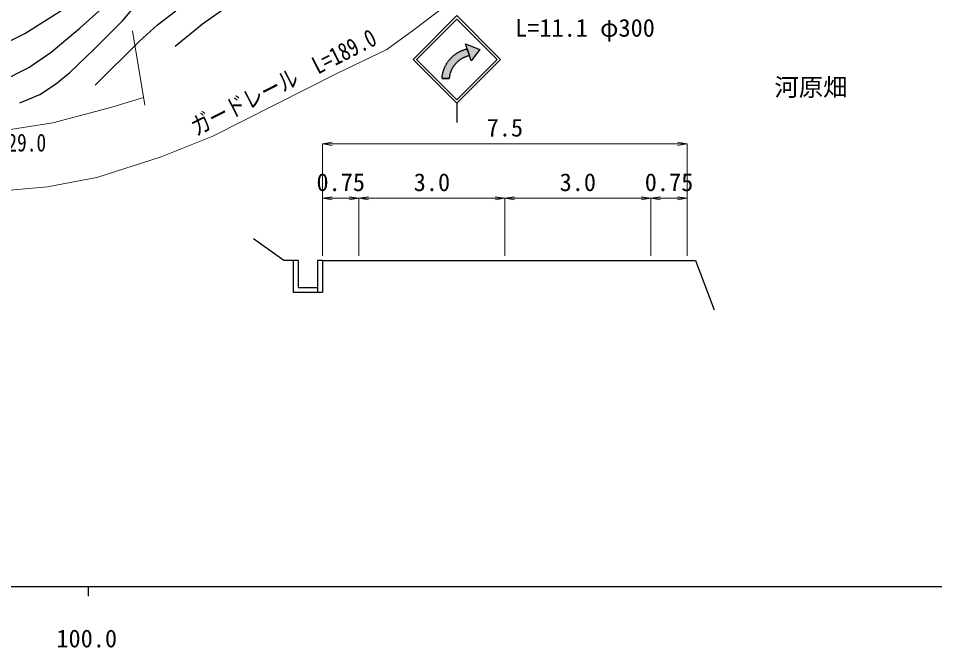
# Model space of a CAD drawing. Units: millimetres at full size, sheet at 1:1000, with parts at other scales. Extents: x 40000 to 680000, y 20000 to 380000.
# Drawn here: x 160812 to 255015, y 198715 to 263385 of the extents above; entities that cross this region are included whole.
import ezdxf
from ezdxf.enums import TextEntityAlignment as Align

# ---------------------------------------------------------------- set-up
doc = ezdxf.new("R2010")
doc.units = ezdxf.units.MM
doc.header["$LTSCALE"] = 1000
for name, color, linetype, lineweight in [('M-BGD', 7, 'Continuous', 25), ('M-STR-HTXT', 7, 'Continuous', 13), ('M-STR-STRC', 7, 'Continuous', 25), ('M-TTL-BAND', 7, 'Continuous', 25)]:
    doc.layers.add(name, color=color, linetype=linetype, lineweight=lineweight)
doc.layers.add('M-BMK-HTXT', color=7, linetype='Continuous')
doc.styles.add('ＭＳ ゴシック', font='')
doc.styles.get('ＭＳ ゴシック').set_extended_font_data('MS Gothic')

# ---------------------------------------------------------------- blocks, each defined once
blk = doc.blocks.new('open_arrow')
at = {"color": 0, "linetype": 'Continuous', "lineweight": -2}
blk.add_lwpolyline([(7.5, 1.25), (0, 0), (7.5, -1.25)], dxfattribs=at)

msp = doc.modelspace()

# ---------------------------------------------------------------- hatches: boundary and pattern name
at = {"layer": 'M-STR-STRC'}
for points in [[(207186, 259534), (207142, 259525), (207098, 259515), (207054, 259504), (207010, 259493), (206967, 259481), (206924, 259468), (206881, 259454), (206838, 259440), (206795, 259424), (206753, 259408), (206711, 259392), (206670, 259374), (206628, 259356), (206587, 259337), (206547, 259318), (206506, 259298), (206466, 259277), (206427, 259255), (206388, 259233), (206349, 259210), (206310, 259186), (206272, 259162), (206235, 259137), (206198, 259111), (206161, 259085), (206125, 259058), (206089, 259030), (206054, 259002), (206019, 258973), (205985, 258944), (205951, 258914), (205918, 258883), (205885, 258852), (205853, 258820), (205822, 258788), (205791, 258755), (205760, 258722), (205731, 258688), (205701, 258653), (205673, 258619), (205645, 258583), (205617, 258547), (205591, 258511), (205565, 258474), (205539, 258437), (205514, 258399), (205490, 258361), (205467, 258322), (205444, 258284), (205422, 258244), (205400, 258204), (205380, 258164), (205360, 258124), (205340, 258083), (205322, 258042), (205304, 258001), (205287, 257959), (205270, 257917), (205255, 257875), (205240, 257832), (205225, 257789), (205212, 257746), (205199, 257703), (205187, 257659), (205176, 257615), (205166, 257572), (205156, 257527), (205147, 257483), (205139, 257439), (205132, 257394), (205125, 257350), (205120, 257305), (205115, 257260), (205110, 257215), (205110, 257211), (204367, 257212), (204369, 257251), (204374, 257309), (204380, 257366), (204387, 257424), (204395, 257482), (204404, 257539), (204414, 257596), (204425, 257653), (204437, 257710), (204450, 257767), (204464, 257823), (204479, 257879), (204495, 257935), (204512, 257991), (204529, 258046), (204548, 258101), (204568, 258155), (204589, 258210), (204610, 258264), (204633, 258317), (204656, 258370), (204681, 258423), (204706, 258475), (204732, 258527), (204759, 258578), (204787, 258629), (204816, 258679), (204846, 258729), (204877, 258779), (204908, 258827), (204941, 258876), (204974, 258923), (205008, 258970), (205043, 259017), (205078, 259063), (205115, 259108), (205152, 259152), (205190, 259196), (205229, 259239), (205268, 259282), (205309, 259324), (205350, 259365), (205391, 259405), (205434, 259445), (205477, 259484), (205520, 259522), (205565, 259560), (205610, 259596), (205656, 259632), (205702, 259667), (205749, 259701), (205796, 259735), (205844, 259767), (205893, 259799), (205942, 259830), (205992, 259860), (206042, 259889), (206093, 259917), (206144, 259945), (206196, 259971), (206248, 259997), (206300, 260022), (206353, 260045), (206407, 260068), (206461, 260090), (206515, 260111), (206569, 260131), (206624, 260150), (206679, 260168), (206735, 260185), (206790, 260201), (206847, 260216), (206903, 260231), (206959, 260244), (206794, 260763), (208263, 260199), (207352, 259015)], [(206959, 260244), (206903, 260231), (206847, 260216), (206790, 260201), (206735, 260185), (206679, 260168), (206624, 260150), (206569, 260131), (206515, 260111), (206461, 260090), (206407, 260068), (206353, 260045), (206300, 260022), (206248, 259997), (206196, 259971), (206144, 259945), (206093, 259917), (206042, 259889), (205992, 259860), (205942, 259830), (205893, 259799), (205844, 259767), (205796, 259735), (205749, 259701), (205702, 259667), (205656, 259632), (205610, 259596), (205565, 259560), (205520, 259522), (205477, 259484), (205434, 259445), (205391, 259405), (205350, 259365), (205309, 259324), (205268, 259282), (205229, 259239), (205190, 259196), (205152, 259152), (205115, 259108), (205078, 259063), (205043, 259017), (205008, 258970), (204974, 258923), (204941, 258876), (204908, 258827), (204877, 258779), (204846, 258729), (204816, 258679), (204787, 258629), (204759, 258578), (204732, 258527), (204706, 258475), (204681, 258423), (204656, 258370), (204633, 258317), (204610, 258264), (204589, 258210), (204568, 258155), (204548, 258101), (204529, 258046), (204512, 257991), (204495, 257935), (204479, 257879), (204464, 257823), (204450, 257767), (204437, 257710), (204425, 257653), (204414, 257596), (204404, 257539), (204395, 257482), (204387, 257424), (204380, 257366), (204374, 257309), (204369, 257251), (204367, 257212), (205110, 257211), (205115, 257260), (205120, 257305), (205125, 257350), (205132, 257394), (205139, 257439), (205147, 257483), (205156, 257527), (205166, 257572), (205176, 257615), (205187, 257659), (205199, 257703), (205212, 257746), (205225, 257789), (205240, 257832), (205255, 257875), (205270, 257917), (205287, 257959), (205304, 258001), (205322, 258042), (205340, 258083), (205360, 258124), (205380, 258164), (205400, 258204), (205422, 258244), (205444, 258284), (205467, 258322), (205490, 258361), (205514, 258399), (205539, 258437), (205565, 258474), (205591, 258511), (205617, 258547), (205645, 258583), (205673, 258619), (205701, 258653), (205731, 258688), (205760, 258722), (205791, 258755), (205822, 258788), (205853, 258820), (205885, 258852), (205918, 258883), (205951, 258914), (205985, 258944), (206019, 258973), (206054, 259002), (206089, 259030), (206125, 259058), (206161, 259085), (206198, 259111), (206235, 259137), (206272, 259162), (206310, 259186), (206349, 259210), (206388, 259233), (206427, 259255), (206466, 259277), (206506, 259298), (206547, 259318), (206587, 259337), (206628, 259356), (206670, 259374), (206711, 259392), (206753, 259408), (206795, 259424), (206838, 259440), (206881, 259454), (206924, 259468), (206967, 259481), (207010, 259493), (207054, 259504), (207098, 259515), (207142, 259525), (207186, 259534)]]:
    msp.add_hatch(color=256, dxfattribs=at).paths.add_polyline_path(points)

# ---------------------------------------------------------------- linework, layer by layer
at = {"layer": 'M-BGD'}
for p, q in [((189080, 238490), (189080, 235240)), ((189580, 238490), (189080, 238490)), ((189580, 238490), (189580, 235740)), ((191580, 238490), (191580, 235240)), ((192080, 238490), (191580, 238490)), ((192080, 238490), (192080, 235240)), ((189580, 235740), (191580, 235740)), ((189080, 235240), (192080, 235240))]:
    msp.add_line(p, q, dxfattribs=at)
for points in [[(160982, 254707), (163025, 255558), (164637, 256617), (166105, 257820), (168612, 260226), (171559, 263163), (172636, 264476), (173671, 265400), (175179, 266428), (177395, 267757), (180148, 269205), (183740, 270667), (187473, 272316), (194679, 275609), (197368, 276990), (199050, 278200), (200731, 279746), (202857, 282477), (205843, 288728), (208273, 295284), (208925, 297905), (209650, 303000)], [(151522, 254795), (154522, 255250), (156651, 255848), (158984, 256872), (161879, 258320), (164177, 259919), (167136, 262368), (170410, 265343), (173089, 267687), (175343, 269339), (178567, 271355), (181453, 272979), (184435, 274340), (188031, 275642), (193028, 277714), (195720, 278979), (198184, 280499), (200413, 282759), (202600, 285650), (203636, 287596), (204159, 289179), (204512, 291029), (204507, 293012)], [(99601, 288880), (102137, 287291), (109557, 283467), (114641, 280700), (119722, 277675), (122463, 275839), (124876, 273762), (129316, 269677), (133883, 265507), (136182, 263322), (138209, 261610), (140043, 260358), (142273, 259190), (144854, 258288), (147238, 257756), (149455, 257674), (151832, 257869), (153486, 258192), (156028, 259121), (161467, 261824), (168160, 266065), (171032, 268354), (172623, 269978)], [(168696, 256502), (173228, 260995), (175107, 262707), (177004, 264166)], [(176949, 260524), (179751, 262815), (181930, 264377)], [(189080, 238490), (188116, 238490), (184997, 240729)], [(192080, 238490), (195830, 238490), (210830, 238490), (225830, 238490), (229580, 238490)], [(229580, 238490), (230417, 238490), (232337, 233444)]]:
    msp.add_lwpolyline(points, dxfattribs=at)
at = {"layer": 'M-STR-HTXT'}
for p, q in [((173816, 254467), (172559, 262112)), ((192080, 238990), (192080, 250500)), ((192080, 250499), (229580, 250499)), ((229580, 238990), (229580, 250500)), ((192080, 244893), (195830, 244893)), ((195830, 238990), (195830, 244894)), ((195830, 244893), (210830, 244893)), ((210830, 238990), (210830, 244894)), ((210830, 244893), (225830, 244893)), ((225830, 238990), (225830, 244894)), ((225830, 244893), (229580, 244893))]:
    msp.add_line(p, q, dxfattribs=at)
for points in [[(158403, 245574), (163815, 246083), (167591, 246773), (168876, 247027), (175491, 249138), (180809, 251260), (193624, 257755), (198701, 260183), (201482, 262197), (209974, 268665)], [(138969, 255600), (142210, 253934), (146643, 252382), (150452, 251672), (154274, 251508), (158890, 251787), (164364, 252659), (170419, 254245), (173685, 255267)]]:
    msp.add_lwpolyline(points, dxfattribs=at)
at = {"layer": 'M-STR-STRC'}
for p, q in [((201387, 259166), (205887, 263666)), ((201740, 259166), (205887, 263312)), ((210387, 259165), (205887, 263666)), ((210034, 259165), (205887, 263312)), ((207352, 259015), (206794, 260763)), ((206794, 260763), (208263, 260199)), ((208263, 260199), (207352, 259015)), ((201387, 259166), (205887, 254665)), ((201740, 259166), (205887, 255019)), ((205887, 254665), (210387, 259165)), ((205887, 255019), (210034, 259165)), ((204367, 257212), (205110, 257211)), ((205887, 254665), (205887, 252666))]:
    msp.add_line(p, q, dxfattribs=at)
for points in [[(206959, 260244), (207186, 259534), (207186, 259534), (207142, 259525), (207098, 259515), (207054, 259504), (207010, 259493), (206967, 259481), (206924, 259468), (206881, 259454), (206838, 259440), (206795, 259424), (206753, 259408), (206711, 259392), (206670, 259374), (206628, 259356), (206587, 259337), (206547, 259318), (206506, 259298), (206466, 259277), (206427, 259255), (206388, 259233), (206349, 259210), (206310, 259186), (206272, 259162), (206235, 259137), (206198, 259111), (206161, 259085), (206125, 259058), (206089, 259030), (206054, 259002), (206019, 258973), (205985, 258944), (205951, 258914), (205918, 258883), (205885, 258852), (205853, 258820), (205822, 258788), (205791, 258755), (205760, 258722), (205731, 258688), (205701, 258653), (205673, 258619), (205645, 258583), (205617, 258547), (205591, 258511), (205565, 258474), (205539, 258437), (205514, 258399), (205490, 258361), (205467, 258322), (205444, 258284), (205422, 258244), (205400, 258204), (205380, 258164), (205360, 258124), (205340, 258083), (205322, 258042), (205304, 258001), (205287, 257959), (205270, 257917), (205255, 257875), (205240, 257832), (205225, 257789), (205212, 257746), (205199, 257703), (205187, 257659), (205176, 257615), (205166, 257572), (205156, 257527), (205147, 257483), (205139, 257439), (205132, 257394), (205125, 257350), (205120, 257305), (205115, 257260), (205110, 257215), (205110, 257211), (205110, 257211), (204367, 257212), (204367, 257212), (204369, 257251), (204374, 257309), (204380, 257366), (204387, 257424), (204395, 257482), (204404, 257539), (204414, 257596), (204425, 257653), (204437, 257710), (204450, 257767), (204464, 257823), (204479, 257879), (204495, 257935), (204512, 257991), (204529, 258046), (204548, 258101), (204568, 258155), (204589, 258210), (204610, 258264), (204633, 258317), (204656, 258370), (204681, 258423), (204706, 258475), (204732, 258527), (204759, 258578), (204787, 258629), (204816, 258679), (204846, 258729), (204877, 258779), (204908, 258827), (204941, 258876), (204974, 258923), (205008, 258970), (205043, 259017), (205078, 259063), (205115, 259108), (205152, 259152), (205190, 259196), (205229, 259239), (205268, 259282), (205309, 259324), (205350, 259365), (205391, 259405), (205434, 259445), (205477, 259484), (205520, 259522), (205565, 259560), (205610, 259596), (205656, 259632), (205702, 259667), (205749, 259701), (205796, 259735), (205844, 259767), (205893, 259799), (205942, 259830), (205992, 259860), (206042, 259889), (206093, 259917), (206144, 259945), (206196, 259971), (206248, 259997), (206300, 260022), (206353, 260045), (206407, 260068), (206461, 260090), (206515, 260111), (206569, 260131), (206624, 260150), (206679, 260168), (206735, 260185), (206790, 260201), (206847, 260216), (206903, 260231)], [(206794, 260763), (208263, 260199), (207352, 259015)], [(206794, 260763), (208263, 260199), (207352, 259015)], [(206959, 260244), (206794, 260763), (208263, 260199), (207352, 259015), (207186, 259534)]]:
    msp.add_lwpolyline(points, close=True, dxfattribs=at)
at = {"layer": 'M-TTL-BAND'}
for p, q in [((40000, 205000), (579000, 205000)), ((168000, 205000), (168000, 204000))]:
    msp.add_line(p, q, dxfattribs=at)

# ---------------------------------------------------------------- block references
at = {"layer": 'M-STR-HTXT', "xscale": 133, "yscale": 133}
for p in [(192080, 250499), (192080, 244893), (195830, 244893), (210830, 244893), (225830, 244893)]:
    msp.add_blockref('open_arrow', p, dxfattribs=at)
at = {"layer": 'M-STR-HTXT', "xscale": 133, "yscale": 133, "rotation": 180}
for p in [(229580, 250499), (195830, 244893), (210830, 244893), (225830, 244893), (229580, 244893)]:
    msp.add_blockref('open_arrow', p, dxfattribs=at)

# ---------------------------------------------------------------- texts
at = {"layer": 'M-BMK-HTXT', "style": 'ＭＳ ゴシック'}
msp.add_text('河原畑', height=1833, dxfattribs=at).set_placement((242292, 256317), align=Align.MIDDLE_CENTER)
at = {"layer": 'M-STR-HTXT', "style": 'ＭＳ ゴシック'}
msp.add_text('L=11.1 φ300', height=1833, dxfattribs=at).set_placement((211887, 260944), align=Align.BOTTOM_LEFT)
at = {"layer": 'M-STR-HTXT', "style": 'ＭＳ ゴシック', "width": 0.8}
msp.add_text('ガードレール\u3000L=189.0', height=1833, rotation=26.876, dxfattribs=at).set_placement((188718, 255516), align=Align.BOTTOM_CENTER)
at = {"layer": 'M-STR-HTXT', "style": 'ＭＳ ゴシック'}
for s, p in [('7.5', (210830, 250687)), ('0.75', (193955, 245080)), ('3.0', (203330, 245081)), ('3.0', (218330, 245081)), ('0.75', (227705, 245080))]:
    msp.add_text(s, height=1833, dxfattribs=at).set_placement(p, align=Align.BOTTOM_CENTER)
at = {"layer": 'M-STR-HTXT', "style": 'ＭＳ ゴシック', "width": 0.8}
msp.add_text('ガードレール  L=29.0', height=1833, dxfattribs=at).set_placement((153682, 251533), align=Align.TOP_CENTER)
at = {"layer": 'M-TTL-BAND', "style": 'ＭＳ ゴシック'}
msp.add_text('100.0', height=1833, dxfattribs=at).set_placement((167844, 198195), align=Align.BOTTOM_CENTER)

doc.saveas('drawing.dxf')
